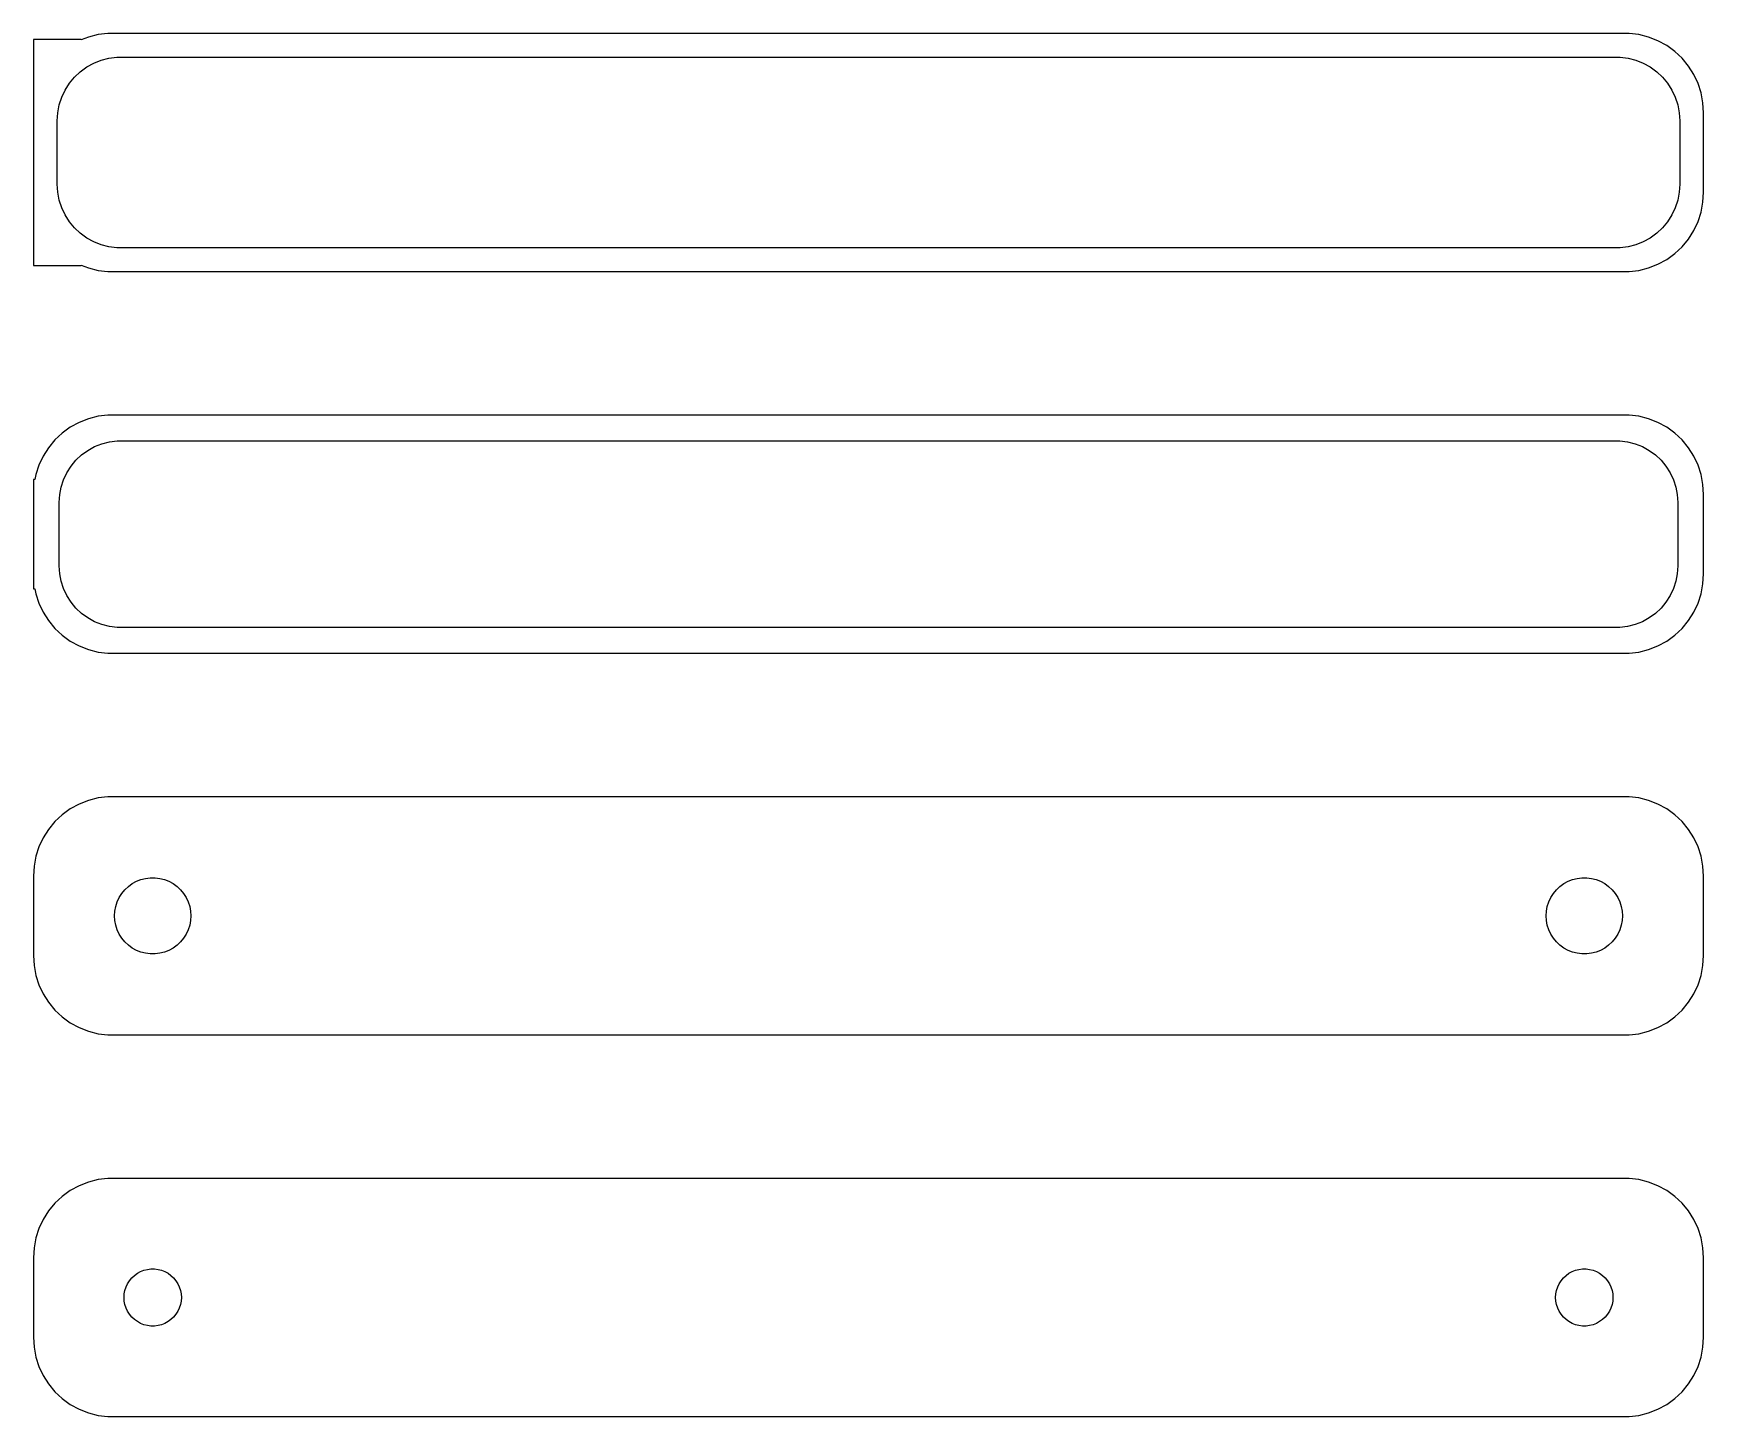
# Model space of a CAD drawing. Header units: metres. Extents: x -52 to 52, y 65 to 151.
import ezdxf

# ---------------------------------------------------------------- set-up
doc = ezdxf.new("R2010")
doc.units = ezdxf.units.M

msp = doc.modelspace()

# ---------------------------------------------------------------- linework, layer by layer
for p, q in [((-49.0451, 151.255), (-49.5, 151.075)), ((-48.4369, 151.411), (-49.0451, 151.255)), ((-47.8139, 151.49), (-48.4369, 151.411)), ((47.8139, 151.49), (-47.8139, 151.49)), ((48.4369, 151.411), (47.8139, 151.49)), ((49.0451, 151.255), (48.4369, 151.411)), ((49.6289, 151.024), (49.0451, 151.255)), ((-49.5, 151.115), (-52.5, 151.115)), ((-52.5, 151.115), (-52.5, 136.885)), ((-49.5, 151.075), (-49.5, 151.115)), ((50.1791, 150.722), (49.6289, 151.024)), ((50.6871, 150.353), (50.1791, 150.722)), ((51.1448, 149.923), (50.6871, 150.353)), ((-49.5497, 149.082), (-49.1433, 149.377)), ((-49.1433, 149.377), (-48.7031, 149.619)), ((-48.7031, 149.619), (-48.2361, 149.804)), ((-48.2361, 149.804), (-47.7495, 149.929)), ((-47.7495, 149.929), (-47.2512, 149.992)), ((-47.2512, 149.992), (47.2512, 149.992)), ((47.2512, 149.992), (47.7495, 149.929)), ((47.7495, 149.929), (48.2361, 149.804)), ((48.2361, 149.804), (48.7031, 149.619)), ((48.7031, 149.619), (49.1433, 149.377)), ((49.1433, 149.377), (49.5497, 149.082)), ((51.5451, 149.439), (51.1448, 149.923)), ((51.8815, 148.909), (51.5451, 149.439)), ((-50.5052, 147.927), (-50.2361, 148.351)), ((-50.2361, 148.351), (-49.9159, 148.738)), ((-49.9159, 148.738), (-49.5497, 149.082)), ((49.5497, 149.082), (49.9159, 148.738)), ((49.9159, 148.738), (50.2361, 148.351)), ((50.2361, 148.351), (50.5052, 147.927)), ((52.1489, 148.341), (51.8815, 148.909)), ((52.3429, 147.743), (52.1489, 148.341)), ((-50.8743, 146.995), (-50.7191, 147.472)), ((-50.7191, 147.472), (-50.5052, 147.927)), ((50.5052, 147.927), (50.7191, 147.472)), ((50.7191, 147.472), (50.8743, 146.995)), ((52.4606, 147.127), (52.3429, 147.743)), ((52.5, 146.5), (52.4606, 147.127)), ((-51, 146), (-50.9685, 146.501)), ((-51, 142), (-51, 146)), ((-50.9685, 146.501), (-50.8743, 146.995)), ((50.8743, 146.995), (50.9685, 146.501)), ((50.9685, 146.501), (51, 146)), ((51, 146), (51, 142)), ((52.5, 141.5), (52.5, 146.5)), ((-50.9685, 141.499), (-51, 142)), ((51, 142), (50.9685, 141.499)), ((-50.8743, 141.005), (-50.9685, 141.499)), ((-50.7191, 140.528), (-50.8743, 141.005)), ((50.8743, 141.005), (50.7191, 140.528)), ((50.9685, 141.499), (50.8743, 141.005)), ((52.3429, 140.257), (52.4606, 140.873)), ((52.4606, 140.873), (52.5, 141.5)), ((-50.5052, 140.073), (-50.7191, 140.528)), ((-50.2361, 139.649), (-50.5052, 140.073)), ((50.5052, 140.073), (50.2361, 139.649)), ((50.7191, 140.528), (50.5052, 140.073)), ((51.8815, 139.091), (52.1489, 139.659)), ((52.1489, 139.659), (52.3429, 140.257)), ((-49.9159, 139.262), (-50.2361, 139.649)), ((-49.5497, 138.918), (-49.9159, 139.262)), ((-49.1433, 138.623), (-49.5497, 138.918)), ((-48.7031, 138.381), (-49.1433, 138.623)), ((49.1433, 138.623), (48.7031, 138.381)), ((49.5497, 138.918), (49.1433, 138.623)), ((49.9159, 139.262), (49.5497, 138.918)), ((50.2361, 139.649), (49.9159, 139.262)), ((51.5451, 138.561), (51.8815, 139.091)), ((-48.2361, 138.196), (-48.7031, 138.381)), ((-47.7495, 138.071), (-48.2361, 138.196)), ((-47.2512, 138.008), (-47.7495, 138.071)), ((47.2512, 138.008), (-47.2512, 138.008)), ((47.7495, 138.071), (47.2512, 138.008)), ((48.2361, 138.196), (47.7495, 138.071)), ((48.7031, 138.381), (48.2361, 138.196)), ((50.1791, 137.278), (50.6871, 137.647)), ((50.6871, 137.647), (51.1448, 138.077)), ((51.1448, 138.077), (51.5451, 138.561)), ((-52.5, 136.885), (-49.5, 136.885)), ((-49.5, 136.885), (-49.5, 136.925)), ((-49.5, 136.925), (-49.0451, 136.745)), ((-49.0451, 136.745), (-48.4369, 136.589)), ((-48.4369, 136.589), (-47.8139, 136.51)), ((-47.8139, 136.51), (47.8139, 136.51)), ((47.8139, 136.51), (48.4369, 136.589)), ((48.4369, 136.589), (49.0451, 136.745)), ((49.0451, 136.745), (49.6289, 136.976)), ((49.6289, 136.976), (50.1791, 137.278)), ((-49.0451, 127.255), (-49.6289, 127.024)), ((-48.4369, 127.411), (-49.0451, 127.255)), ((-47.8139, 127.49), (-48.4369, 127.411)), ((47.8139, 127.49), (-47.8139, 127.49)), ((48.4369, 127.411), (47.8139, 127.49)), ((49.0451, 127.255), (48.4369, 127.411)), ((49.6289, 127.024), (49.0451, 127.255)), ((-50.6871, 126.353), (-51.1448, 125.923)), ((-50.1791, 126.722), (-50.6871, 126.353)), ((-49.6289, 127.024), (-50.1791, 126.722)), ((50.1791, 126.722), (49.6289, 127.024)), ((50.6871, 126.353), (50.1791, 126.722)), ((51.1448, 125.923), (50.6871, 126.353)), ((-51.5451, 125.439), (-51.8815, 124.909)), ((-51.1448, 125.923), (-51.5451, 125.439)), ((-49.823, 124.651), (-49.4685, 124.984)), ((-49.4685, 124.984), (-49.0751, 125.27)), ((-49.0751, 125.27), (-48.6489, 125.504)), ((-48.6489, 125.504), (-48.1967, 125.683)), ((-48.1967, 125.683), (-47.7256, 125.804)), ((-47.7256, 125.804), (-47.2432, 125.865)), ((-47.2432, 125.865), (47.2432, 125.865)), ((47.2432, 125.865), (47.7256, 125.804)), ((47.7256, 125.804), (48.1967, 125.683)), ((48.1967, 125.683), (48.6489, 125.504)), ((48.6489, 125.504), (49.0751, 125.27)), ((49.0751, 125.27), (49.4685, 124.984)), ((49.4685, 124.984), (49.823, 124.651)), ((51.5451, 125.439), (51.1448, 125.923)), ((51.8815, 124.909), (51.5451, 125.439)), ((-52.1489, 124.341), (-52.3429, 123.743)), ((-51.8815, 124.909), (-52.1489, 124.341)), ((-50.3936, 123.866), (-50.133, 124.276)), ((-50.133, 124.276), (-49.823, 124.651)), ((49.823, 124.651), (50.133, 124.276)), ((50.133, 124.276), (50.3936, 123.866)), ((52.1489, 124.341), (51.8815, 124.909)), ((52.3429, 123.743), (52.1489, 124.341)), ((-52.4, 123.444), (-52.5, 123.444)), ((-52.5, 123.444), (-52.5, 116.556)), ((-52.3429, 123.743), (-52.4, 123.444)), ((-50.8421, 122.485), (-50.751, 122.963)), ((-50.751, 122.963), (-50.6007, 123.426)), ((-50.6007, 123.426), (-50.3936, 123.866)), ((50.3936, 123.866), (50.6007, 123.426)), ((50.6007, 123.426), (50.751, 122.963)), ((50.751, 122.963), (50.8421, 122.485)), ((52.4606, 123.127), (52.3429, 123.743)), ((52.5, 122.5), (52.4606, 123.127)), ((-50.8726, 122), (-50.8421, 122.485)), ((-50.8726, 118), (-50.8726, 122)), ((50.8421, 122.485), (50.8726, 122)), ((50.8726, 122), (50.8726, 118)), ((52.5, 117.5), (52.5, 122.5)), ((-50.8421, 117.515), (-50.8726, 118)), ((50.8726, 118), (50.8421, 117.515)), ((-52.5, 116.556), (-52.4, 116.556)), ((-52.4, 116.556), (-52.3429, 116.257)), ((-50.751, 117.037), (-50.8421, 117.515)), ((-50.6007, 116.574), (-50.751, 117.037)), ((-50.3936, 116.134), (-50.6007, 116.574)), ((50.6007, 116.574), (50.3936, 116.134)), ((50.751, 117.037), (50.6007, 116.574)), ((50.8421, 117.515), (50.751, 117.037)), ((52.3429, 116.257), (52.4606, 116.873)), ((52.4606, 116.873), (52.5, 117.5)), ((-52.3429, 116.257), (-52.1489, 115.659)), ((-52.1489, 115.659), (-51.8815, 115.091)), ((-50.133, 115.724), (-50.3936, 116.134)), ((-49.823, 115.349), (-50.133, 115.724)), ((50.133, 115.724), (49.823, 115.349)), ((50.3936, 116.134), (50.133, 115.724)), ((51.8815, 115.091), (52.1489, 115.659)), ((52.1489, 115.659), (52.3429, 116.257)), ((-51.8815, 115.091), (-51.5451, 114.561)), ((-51.5451, 114.561), (-51.1448, 114.077)), ((-49.4685, 115.016), (-49.823, 115.349)), ((-49.0751, 114.73), (-49.4685, 115.016)), ((-48.6489, 114.496), (-49.0751, 114.73)), ((-48.1967, 114.317), (-48.6489, 114.496)), ((48.6489, 114.496), (48.1967, 114.317)), ((49.0751, 114.73), (48.6489, 114.496)), ((49.4685, 115.016), (49.0751, 114.73)), ((49.823, 115.349), (49.4685, 115.016)), ((51.1448, 114.077), (51.5451, 114.561)), ((51.5451, 114.561), (51.8815, 115.091)), ((-51.1448, 114.077), (-50.6871, 113.647)), ((-50.6871, 113.647), (-50.1791, 113.278)), ((-47.7256, 114.196), (-48.1967, 114.317)), ((-47.2432, 114.135), (-47.7256, 114.196)), ((47.2432, 114.135), (-47.2432, 114.135)), ((47.7256, 114.196), (47.2432, 114.135)), ((48.1967, 114.317), (47.7256, 114.196)), ((50.1791, 113.278), (50.6871, 113.647)), ((50.6871, 113.647), (51.1448, 114.077)), ((-50.1791, 113.278), (-49.6289, 112.976)), ((-49.6289, 112.976), (-49.0451, 112.745)), ((-49.0451, 112.745), (-48.4369, 112.589)), ((-48.4369, 112.589), (-47.8139, 112.51)), ((-47.8139, 112.51), (47.8139, 112.51)), ((47.8139, 112.51), (48.4369, 112.589)), ((48.4369, 112.589), (49.0451, 112.745)), ((49.0451, 112.745), (49.6289, 112.976)), ((49.6289, 112.976), (50.1791, 113.278)), ((-49.6289, 103.024), (-50.1791, 102.722)), ((-49.0451, 103.255), (-49.6289, 103.024)), ((-48.4369, 103.411), (-49.0451, 103.255)), ((-47.8139, 103.49), (-48.4369, 103.411)), ((47.8139, 103.49), (-47.8139, 103.49)), ((48.4369, 103.411), (47.8139, 103.49)), ((49.0451, 103.255), (48.4369, 103.411)), ((49.6289, 103.024), (49.0451, 103.255)), ((50.1791, 102.722), (49.6289, 103.024)), ((-51.1448, 101.923), (-51.5451, 101.439)), ((-50.6871, 102.353), (-51.1448, 101.923)), ((-50.1791, 102.722), (-50.6871, 102.353)), ((50.6871, 102.353), (50.1791, 102.722)), ((51.1448, 101.923), (50.6871, 102.353)), ((51.5451, 101.439), (51.1448, 101.923)), ((-51.8815, 100.909), (-52.1489, 100.341)), ((-51.5451, 101.439), (-51.8815, 100.909)), ((51.8815, 100.909), (51.5451, 101.439)), ((52.1489, 100.341), (51.8815, 100.909)), ((-52.1489, 100.341), (-52.3429, 99.7434)), ((52.3429, 99.7434), (52.1489, 100.341)), ((-52.4606, 99.1267), (-52.5, 98.5)), ((-52.3429, 99.7434), (-52.4606, 99.1267)), ((52.4606, 99.1267), (52.3429, 99.7434)), ((52.5, 98.5), (52.4606, 99.1267)), ((-52.5, 98.5), (-52.5, 93.5)), ((-46.7495, 97.6429), (-46.5298, 97.8492)), ((-46.5298, 97.8492), (-46.286, 98.0264)), ((-46.286, 98.0264), (-46.0219, 98.1716)), ((-46.0219, 98.1716), (-45.7416, 98.2825)), ((-45.7416, 98.2825), (-45.4497, 98.3575)), ((-45.4497, 98.3575), (-45.1507, 98.3953)), ((-45.1507, 98.3953), (-44.8493, 98.3953)), ((-44.8493, 98.3953), (-44.5503, 98.3575)), ((-44.5503, 98.3575), (-44.2584, 98.2825)), ((-44.2584, 98.2825), (-43.9781, 98.1716)), ((-43.9781, 98.1716), (-43.714, 98.0264)), ((-43.714, 98.0264), (-43.4702, 97.8492)), ((-43.4702, 97.8492), (-43.2505, 97.6429)), ((43.2505, 97.6429), (43.4702, 97.8492)), ((43.4702, 97.8492), (43.714, 98.0264)), ((43.714, 98.0264), (43.9781, 98.1716)), ((43.9781, 98.1716), (44.2584, 98.2825)), ((44.2584, 98.2825), (44.5503, 98.3575)), ((44.5503, 98.3575), (44.8493, 98.3953)), ((44.8493, 98.3953), (45.1507, 98.3953)), ((45.1507, 98.3953), (45.4497, 98.3575)), ((45.4497, 98.3575), (45.7416, 98.2825)), ((45.7416, 98.2825), (46.0219, 98.1716)), ((46.0219, 98.1716), (46.286, 98.0264)), ((46.286, 98.0264), (46.5298, 97.8492)), ((46.5298, 97.8492), (46.7495, 97.6429)), ((52.5, 93.5), (52.5, 98.5)), ((-47.3246, 96.5968), (-47.2315, 96.8835)), ((-47.2315, 96.8835), (-47.1031, 97.1562)), ((-47.1031, 97.1562), (-46.9416, 97.4107)), ((-46.9416, 97.4107), (-46.7495, 97.6429)), ((-43.2505, 97.6429), (-43.0583, 97.4107)), ((-43.0583, 97.4107), (-42.8969, 97.1562)), ((-42.8969, 97.1562), (-42.7685, 96.8835)), ((-42.7685, 96.8835), (-42.6754, 96.5968)), ((42.6754, 96.5968), (42.7685, 96.8835)), ((42.7685, 96.8835), (42.8969, 97.1562)), ((42.8969, 97.1562), (43.0583, 97.4107)), ((43.0583, 97.4107), (43.2505, 97.6429)), ((46.7495, 97.6429), (46.9416, 97.4107)), ((46.9416, 97.4107), (47.1031, 97.1562)), ((47.1031, 97.1562), (47.2315, 96.8835)), ((47.2315, 96.8835), (47.3246, 96.5968)), ((-47.4, 96), (-47.3811, 96.3008)), ((-47.3811, 95.6992), (-47.4, 96)), ((-47.3811, 96.3008), (-47.3246, 96.5968)), ((-47.3246, 95.4032), (-47.3811, 95.6992)), ((-42.6754, 96.5968), (-42.6189, 96.3008)), ((-42.6189, 95.6992), (-42.6754, 95.4032)), ((-42.6189, 96.3008), (-42.6, 96)), ((-42.6, 96), (-42.6189, 95.6992)), ((42.6, 96), (42.6189, 96.3008)), ((42.6189, 95.6992), (42.6, 96)), ((42.6189, 96.3008), (42.6754, 96.5968)), ((42.6754, 95.4032), (42.6189, 95.6992)), ((47.3246, 96.5968), (47.3811, 96.3008)), ((47.3811, 95.6992), (47.3246, 95.4032)), ((47.3811, 96.3008), (47.4, 96)), ((47.4, 96), (47.3811, 95.6992)), ((-47.2315, 95.1165), (-47.3246, 95.4032)), ((-47.1031, 94.8438), (-47.2315, 95.1165)), ((-46.9416, 94.5893), (-47.1031, 94.8438)), ((-46.7495, 94.3571), (-46.9416, 94.5893)), ((-43.0583, 94.5893), (-43.2505, 94.3571)), ((-42.8969, 94.8438), (-43.0583, 94.5893)), ((-42.7685, 95.1165), (-42.8969, 94.8438)), ((-42.6754, 95.4032), (-42.7685, 95.1165)), ((42.7685, 95.1165), (42.6754, 95.4032)), ((42.8969, 94.8438), (42.7685, 95.1165)), ((43.0583, 94.5893), (42.8969, 94.8438)), ((43.2505, 94.3571), (43.0583, 94.5893)), ((46.9416, 94.5893), (46.7495, 94.3571)), ((47.1031, 94.8438), (46.9416, 94.5893)), ((47.2315, 95.1165), (47.1031, 94.8438)), ((47.3246, 95.4032), (47.2315, 95.1165)), ((-52.5, 93.5), (-52.4606, 92.8733)), ((-46.5298, 94.1508), (-46.7495, 94.3571)), ((-46.286, 93.9736), (-46.5298, 94.1508)), ((-46.0219, 93.8284), (-46.286, 93.9736)), ((-45.7416, 93.7175), (-46.0219, 93.8284)), ((-45.4497, 93.6425), (-45.7416, 93.7175)), ((-45.1507, 93.6047), (-45.4497, 93.6425)), ((-44.8493, 93.6047), (-45.1507, 93.6047)), ((-44.5503, 93.6425), (-44.8493, 93.6047)), ((-44.2584, 93.7175), (-44.5503, 93.6425)), ((-43.9781, 93.8284), (-44.2584, 93.7175)), ((-43.714, 93.9736), (-43.9781, 93.8284)), ((-43.4702, 94.1508), (-43.714, 93.9736)), ((-43.2505, 94.3571), (-43.4702, 94.1508)), ((43.4702, 94.1508), (43.2505, 94.3571)), ((43.714, 93.9736), (43.4702, 94.1508)), ((43.9781, 93.8284), (43.714, 93.9736)), ((44.2584, 93.7175), (43.9781, 93.8284)), ((44.5503, 93.6425), (44.2584, 93.7175)), ((44.8493, 93.6047), (44.5503, 93.6425)), ((45.1507, 93.6047), (44.8493, 93.6047)), ((45.4497, 93.6425), (45.1507, 93.6047)), ((45.7416, 93.7175), (45.4497, 93.6425)), ((46.0219, 93.8284), (45.7416, 93.7175)), ((46.286, 93.9736), (46.0219, 93.8284)), ((46.5298, 94.1508), (46.286, 93.9736)), ((46.7495, 94.3571), (46.5298, 94.1508)), ((52.4606, 92.8733), (52.5, 93.5)), ((-52.4606, 92.8733), (-52.3429, 92.2566)), ((52.3429, 92.2566), (52.4606, 92.8733)), ((-52.3429, 92.2566), (-52.1489, 91.6594)), ((-52.1489, 91.6594), (-51.8815, 91.0912)), ((51.8815, 91.0912), (52.1489, 91.6594)), ((52.1489, 91.6594), (52.3429, 92.2566)), ((-51.8815, 91.0912), (-51.5451, 90.5611)), ((-51.5451, 90.5611), (-51.1448, 90.0773)), ((51.1448, 90.0773), (51.5451, 90.5611)), ((51.5451, 90.5611), (51.8815, 91.0912)), ((-51.1448, 90.0773), (-50.6871, 89.6474)), ((-50.6871, 89.6474), (-50.1791, 89.2784)), ((-50.1791, 89.2784), (-49.6289, 88.9759)), ((49.6289, 88.9759), (50.1791, 89.2784)), ((50.1791, 89.2784), (50.6871, 89.6474)), ((50.6871, 89.6474), (51.1448, 90.0773)), ((-49.6289, 88.9759), (-49.0451, 88.7447)), ((-49.0451, 88.7447), (-48.4369, 88.5886)), ((-48.4369, 88.5886), (-47.8139, 88.5099)), ((-47.8139, 88.5099), (47.8139, 88.5099)), ((47.8139, 88.5099), (48.4369, 88.5886)), ((48.4369, 88.5886), (49.0451, 88.7447)), ((49.0451, 88.7447), (49.6289, 88.9759)), ((-49.6289, 79.0241), (-50.1791, 78.7216)), ((-49.0451, 79.2553), (-49.6289, 79.0241)), ((-48.4369, 79.4114), (-49.0451, 79.2553)), ((-47.8139, 79.4901), (-48.4369, 79.4114)), ((47.8139, 79.4901), (-47.8139, 79.4901)), ((48.4369, 79.4114), (47.8139, 79.4901)), ((49.0451, 79.2553), (48.4369, 79.4114)), ((49.6289, 79.0241), (49.0451, 79.2553)), ((50.1791, 78.7216), (49.6289, 79.0241)), ((-51.1448, 77.9227), (-51.5451, 77.4389)), ((-50.6871, 78.3526), (-51.1448, 77.9227)), ((-50.1791, 78.7216), (-50.6871, 78.3526)), ((50.6871, 78.3526), (50.1791, 78.7216)), ((51.1448, 77.9227), (50.6871, 78.3526)), ((51.5451, 77.4389), (51.1448, 77.9227)), ((-51.8815, 76.9088), (-52.1489, 76.3406)), ((-51.5451, 77.4389), (-51.8815, 76.9088)), ((51.8815, 76.9088), (51.5451, 77.4389)), ((52.1489, 76.3406), (51.8815, 76.9088)), ((-52.3429, 75.7434), (-52.4606, 75.1267)), ((-52.1489, 76.3406), (-52.3429, 75.7434)), ((52.3429, 75.7434), (52.1489, 76.3406)), ((52.4606, 75.1267), (52.3429, 75.7434)), ((-52.4606, 75.1267), (-52.5, 74.5)), ((52.5, 74.5), (52.4606, 75.1267)), ((-52.5, 74.5), (-52.5, 69.5)), ((-46.1474, 73.3869), (-45.9645, 73.5198)), ((-45.9645, 73.5198), (-45.7664, 73.6287)), ((-45.7664, 73.6287), (-45.5562, 73.7119)), ((-45.5562, 73.7119), (-45.3373, 73.7681)), ((-45.3373, 73.7681), (-45.113, 73.7964)), ((-45.113, 73.7964), (-44.887, 73.7964)), ((-44.887, 73.7964), (-44.6627, 73.7681)), ((-44.6627, 73.7681), (-44.4438, 73.7119)), ((-44.4438, 73.7119), (-44.2336, 73.6287)), ((-44.2336, 73.6287), (-44.0355, 73.5198)), ((-44.0355, 73.5198), (-43.8526, 73.3869)), ((43.8526, 73.3869), (44.0355, 73.5198)), ((44.0355, 73.5198), (44.2336, 73.6287)), ((44.2336, 73.6287), (44.4438, 73.7119)), ((44.4438, 73.7119), (44.6627, 73.7681)), ((44.6627, 73.7681), (44.887, 73.7964)), ((44.887, 73.7964), (45.113, 73.7964)), ((45.113, 73.7964), (45.3373, 73.7681)), ((45.3373, 73.7681), (45.5562, 73.7119)), ((45.5562, 73.7119), (45.7664, 73.6287)), ((45.7664, 73.6287), (45.9645, 73.5198)), ((45.9645, 73.5198), (46.1474, 73.3869)), ((52.5, 69.5), (52.5, 74.5)), ((-46.7434, 72.4476), (-46.6736, 72.6626)), ((-46.6736, 72.6626), (-46.5773, 72.8671)), ((-46.5773, 72.8671), (-46.4562, 73.058)), ((-46.4562, 73.058), (-46.3121, 73.2322)), ((-46.3121, 73.2322), (-46.1474, 73.3869)), ((-43.8526, 73.3869), (-43.6879, 73.2322)), ((-43.6879, 73.2322), (-43.5438, 73.058)), ((-43.5438, 73.058), (-43.4226, 72.8671)), ((-43.4226, 72.8671), (-43.3264, 72.6626)), ((-43.3264, 72.6626), (-43.2565, 72.4476)), ((43.2565, 72.4476), (43.3264, 72.6626)), ((43.3264, 72.6626), (43.4226, 72.8671)), ((43.4226, 72.8671), (43.5438, 73.058)), ((43.5438, 73.058), (43.6879, 73.2322)), ((43.6879, 73.2322), (43.8526, 73.3869)), ((46.1474, 73.3869), (46.3121, 73.2322)), ((46.3121, 73.2322), (46.4562, 73.058)), ((46.4562, 73.058), (46.5773, 72.8671)), ((46.5773, 72.8671), (46.6736, 72.6626)), ((46.6736, 72.6626), (46.7434, 72.4476)), ((-46.8, 72), (-46.7858, 72.2256)), ((-46.7858, 71.7744), (-46.8, 72)), ((-46.7858, 72.2256), (-46.7434, 72.4476)), ((-46.7434, 71.5524), (-46.7858, 71.7744)), ((-46.6736, 71.3374), (-46.7434, 71.5524)), ((-43.2565, 71.5524), (-43.3264, 71.3374)), ((-43.2565, 72.4476), (-43.2142, 72.2256)), ((-43.2142, 71.7744), (-43.2565, 71.5524)), ((-43.2142, 72.2256), (-43.2, 72)), ((-43.2, 72), (-43.2142, 71.7744)), ((43.2, 72), (43.2142, 72.2256)), ((43.2142, 71.7744), (43.2, 72)), ((43.2142, 72.2256), (43.2565, 72.4476)), ((43.2565, 71.5524), (43.2142, 71.7744)), ((43.3264, 71.3374), (43.2565, 71.5524)), ((46.7434, 71.5524), (46.6736, 71.3374)), ((46.7434, 72.4476), (46.7858, 72.2256)), ((46.7858, 71.7744), (46.7434, 71.5524)), ((46.7858, 72.2256), (46.8, 72)), ((46.8, 72), (46.7858, 71.7744)), ((-46.5773, 71.1329), (-46.6736, 71.3374)), ((-46.4562, 70.942), (-46.5773, 71.1329)), ((-46.3121, 70.7678), (-46.4562, 70.942)), ((-46.1474, 70.6131), (-46.3121, 70.7678)), ((-45.9645, 70.4802), (-46.1474, 70.6131)), ((-45.7664, 70.3713), (-45.9645, 70.4802)), ((-45.5562, 70.2881), (-45.7664, 70.3713)), ((-44.2336, 70.3713), (-44.4438, 70.2881)), ((-44.0355, 70.4802), (-44.2336, 70.3713)), ((-43.8526, 70.6131), (-44.0355, 70.4802)), ((-43.6879, 70.7678), (-43.8526, 70.6131)), ((-43.5438, 70.942), (-43.6879, 70.7678)), ((-43.4226, 71.1329), (-43.5438, 70.942)), ((-43.3264, 71.3374), (-43.4226, 71.1329)), ((43.4226, 71.1329), (43.3264, 71.3374)), ((43.5438, 70.942), (43.4226, 71.1329)), ((43.6879, 70.7678), (43.5438, 70.942)), ((43.8526, 70.6131), (43.6879, 70.7678)), ((44.0355, 70.4802), (43.8526, 70.6131)), ((44.2336, 70.3713), (44.0355, 70.4802)), ((44.4438, 70.2881), (44.2336, 70.3713)), ((45.7664, 70.3713), (45.5562, 70.2881)), ((45.9645, 70.4802), (45.7664, 70.3713)), ((46.1474, 70.6131), (45.9645, 70.4802)), ((46.3121, 70.7678), (46.1474, 70.6131)), ((46.4562, 70.942), (46.3121, 70.7678)), ((46.5773, 71.1329), (46.4562, 70.942)), ((46.6736, 71.3374), (46.5773, 71.1329)), ((-52.5, 69.5), (-52.4606, 68.8733)), ((-45.3373, 70.2319), (-45.5562, 70.2881)), ((-45.113, 70.2036), (-45.3373, 70.2319)), ((-44.887, 70.2036), (-45.113, 70.2036)), ((-44.6627, 70.2319), (-44.887, 70.2036)), ((-44.4438, 70.2881), (-44.6627, 70.2319)), ((44.6627, 70.2319), (44.4438, 70.2881)), ((44.887, 70.2036), (44.6627, 70.2319)), ((45.113, 70.2036), (44.887, 70.2036)), ((45.3373, 70.2319), (45.113, 70.2036)), ((45.5562, 70.2881), (45.3373, 70.2319)), ((52.4606, 68.8733), (52.5, 69.5)), ((-52.4606, 68.8733), (-52.3429, 68.2566)), ((-52.3429, 68.2566), (-52.1489, 67.6594)), ((52.1489, 67.6594), (52.3429, 68.2566)), ((52.3429, 68.2566), (52.4606, 68.8733)), ((-52.1489, 67.6594), (-51.8815, 67.0912)), ((51.8815, 67.0912), (52.1489, 67.6594)), ((-51.8815, 67.0912), (-51.5451, 66.5611)), ((-51.5451, 66.5611), (-51.1448, 66.0773)), ((51.1448, 66.0773), (51.5451, 66.5611)), ((51.5451, 66.5611), (51.8815, 67.0912)), ((-51.1448, 66.0773), (-50.6871, 65.6474)), ((-50.6871, 65.6474), (-50.1791, 65.2784)), ((-50.1791, 65.2784), (-49.6289, 64.9759)), ((49.6289, 64.9759), (50.1791, 65.2784)), ((50.1791, 65.2784), (50.6871, 65.6474)), ((50.6871, 65.6474), (51.1448, 66.0773)), ((-49.6289, 64.9759), (-49.0451, 64.7447)), ((-49.0451, 64.7447), (-48.4369, 64.5886)), ((-48.4369, 64.5886), (-47.8139, 64.5099)), ((-47.8139, 64.5099), (47.8139, 64.5099)), ((47.8139, 64.5099), (48.4369, 64.5886)), ((48.4369, 64.5886), (49.0451, 64.7447)), ((49.0451, 64.7447), (49.6289, 64.9759))]:
    msp.add_line(p, q)

doc.saveas('drawing.dxf')
